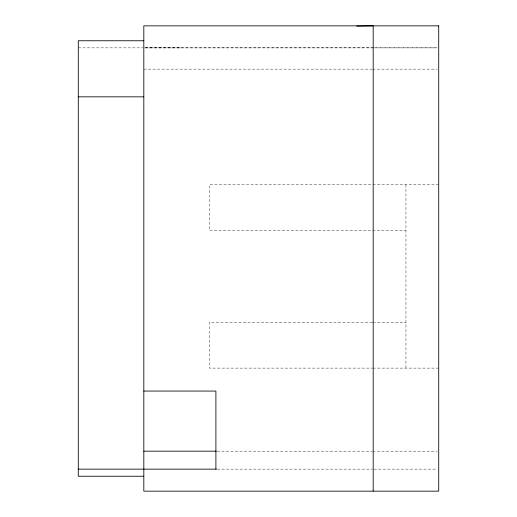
<?xml version="1.0" encoding="UTF-8"?>
<svg xmlns="http://www.w3.org/2000/svg" width="517" height="517" viewBox="0 0 517 517"><rect width="100%" height="100%" fill="white"/><g stroke="black" fill="none" stroke-linecap="round" stroke-linejoin="round"><path stroke-width="0.39" stroke-dasharray="2.58 1.94" d="M78.28 47.855L143.073 47.855M437.162 47.855L144.566 47.855L182.042 47.881M144.624 47.881L373.184 47.855M373.985 47.881L437.123 47.881M143.816 69.149L371.846 69.149M372.647 69.149L437.111 69.149M438.72 184.608L209.346 184.608L209.346 230.485L405.955 230.485M372.382 322.233L209.346 322.233L209.346 368.11L372.382 368.11M372.919 322.233L405.955 322.233M372.919 368.11L438.72 368.11M217.14 451.173L371.846 451.173M372.647 451.173L437.111 451.173M217.308 469.145L372.382 469.145M373.985 469.145L437.123 469.145M405.955 184.608L405.955 368.11"/><path stroke-width="0.78" d="M356.62 26.115L373.184 25.85L373.184 491.15M143.816 40.759L78.28 40.759L78.28 476.241L143.816 476.241M78.28 96.834L143.816 96.834M143.816 391.065L215.899 391.065L215.899 469.145M143.816 451.173L216.332 451.173M78.28 469.145L216.5 469.145M438.72 25.85L143.816 25.85L143.816 491.15L438.72 491.15L438.72 25.85"/></g></svg>
